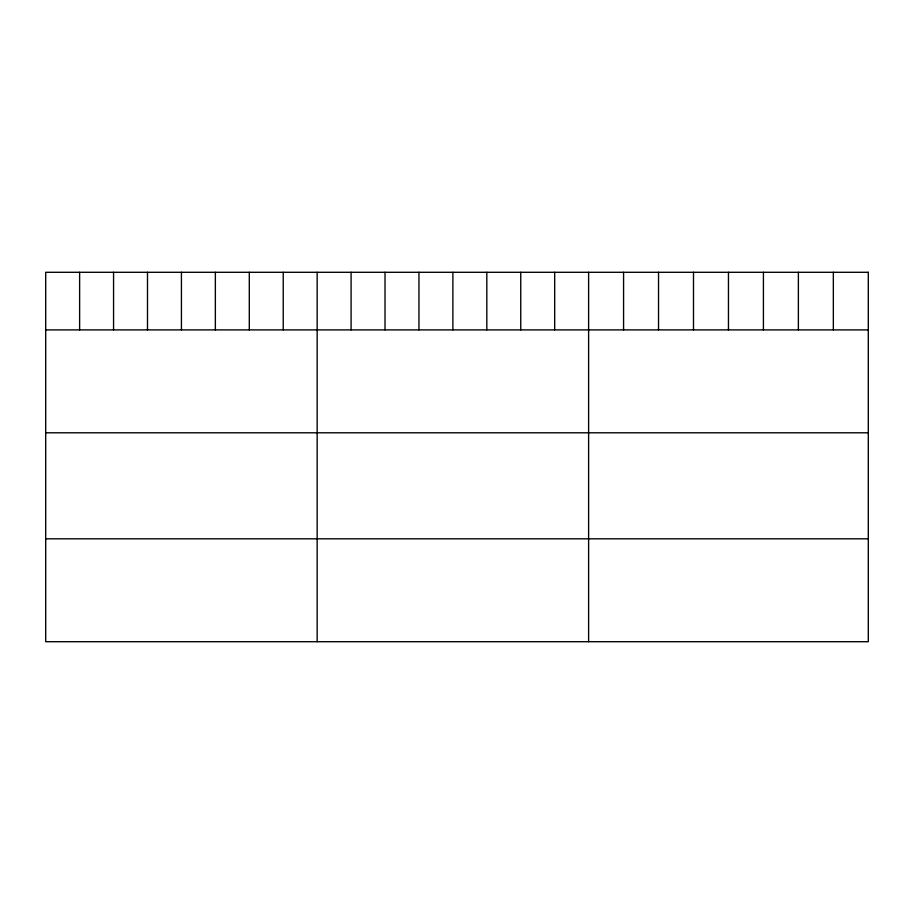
<?xml version="1.0" encoding="UTF-8"?>
<svg xmlns="http://www.w3.org/2000/svg" width="914" height="914" viewBox="0 0 914 914"><rect width="100%" height="100%" fill="white"/><g stroke="black" fill="none" stroke-linecap="round" stroke-linejoin="round"><path stroke-width="1.37" d="M45.7 329.897L868.3 329.897M45.7 432.79L868.3 432.79M45.7 538.814L868.3 538.814M833.34 272.292L833.34 329.897M798.379 272.292L798.379 329.897M763.419 272.292L763.419 329.897M728.458 272.292L728.458 329.897M693.498 272.292L693.498 329.897M658.537 272.292L658.537 329.897M623.577 272.292L623.577 329.897M588.616 272.292L588.616 641.708M554.684 272.292L554.684 329.897M520.752 272.292L520.752 329.897M486.819 272.292L486.819 329.897M452.887 272.292L452.887 329.897M418.955 272.292L418.955 329.897M385.023 272.292L385.023 329.897M351.09 272.292L351.09 329.897M317.158 272.292L317.158 641.708M283.226 272.292L283.226 329.897M249.293 272.292L249.293 329.897M215.361 272.292L215.361 329.897M181.429 272.292L181.429 329.897M147.497 272.292L147.497 329.897M113.565 272.292L113.565 329.897M79.632 272.292L79.632 329.897M868.3 272.292L45.7 272.292L45.7 641.708L868.3 641.708L868.3 272.292"/></g></svg>
